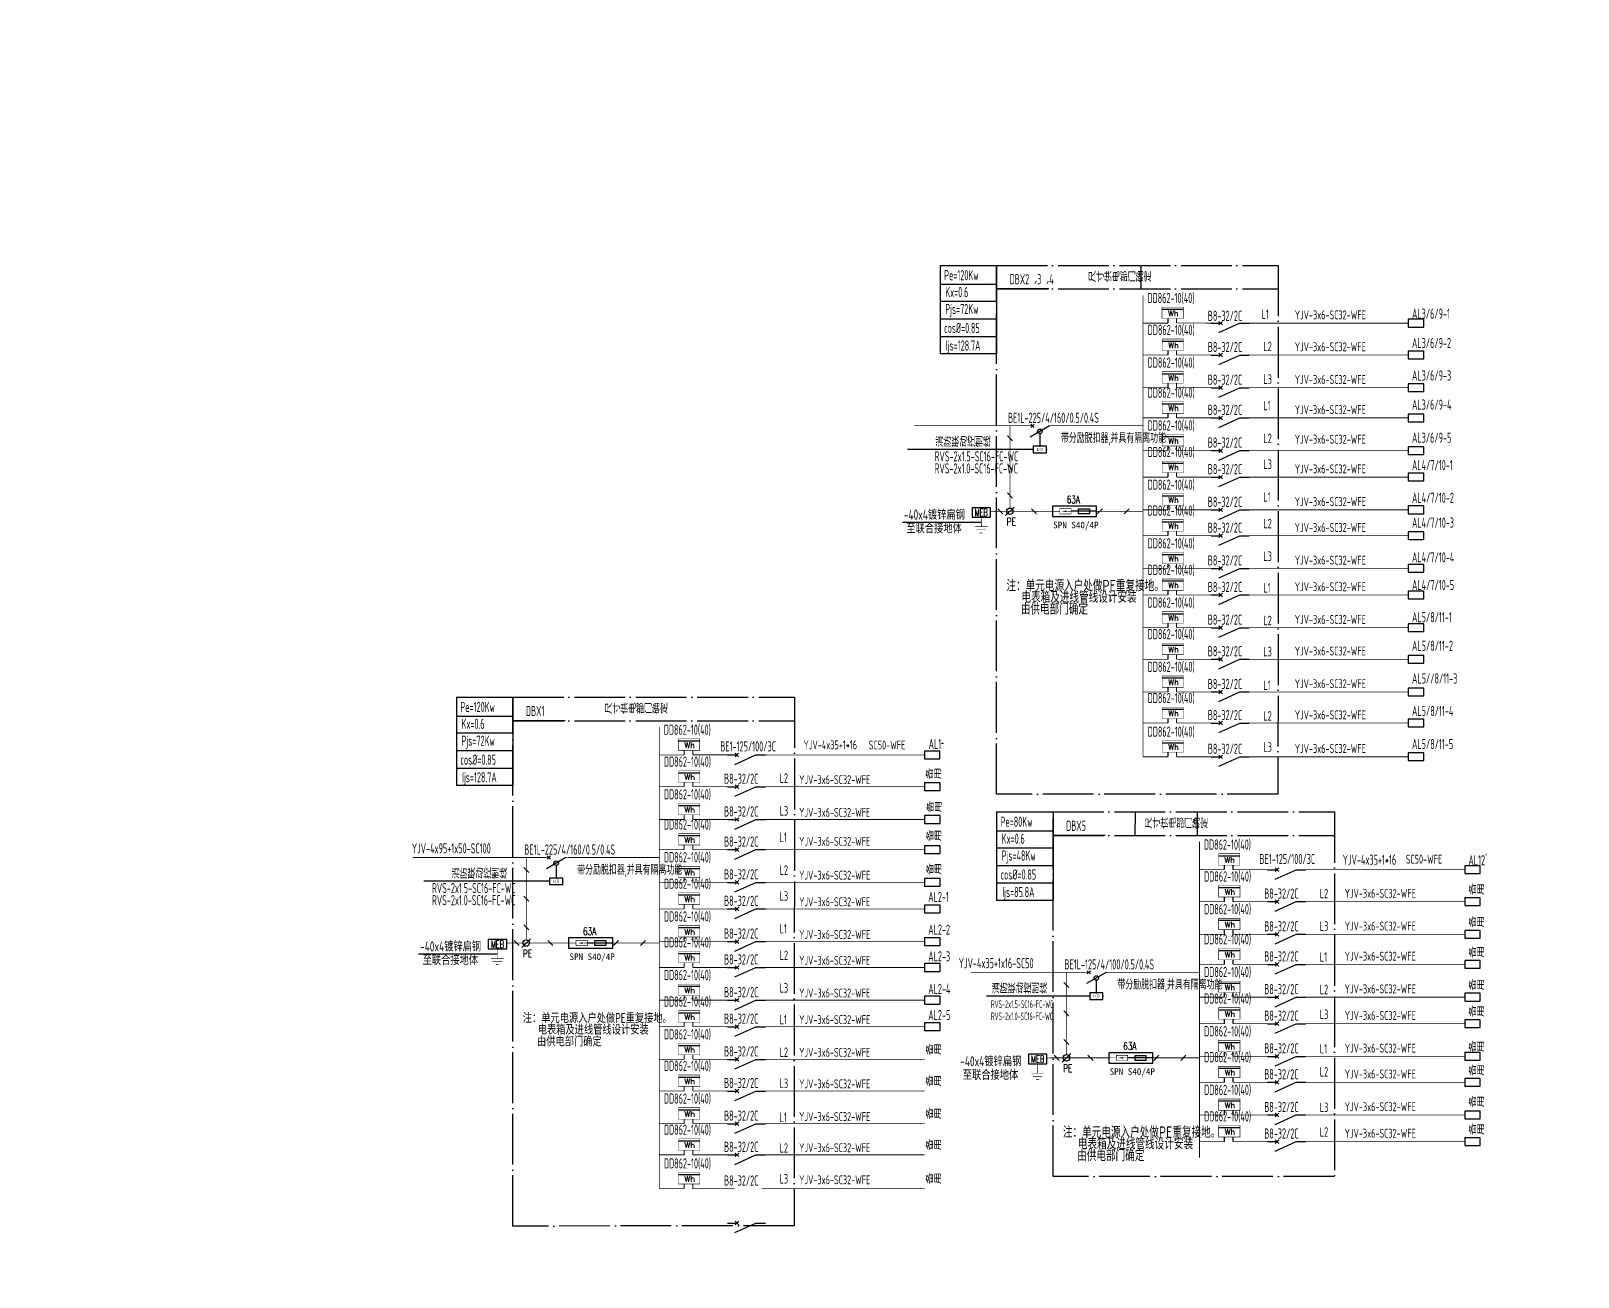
# Model space of a CAD drawing. Extents: x 2166032 to 5302137, y 581493 to 2416206.
# Drawn here: x 2921441 to 2982345, y 1097826 to 1146875 of the extents above; entities that cross this region are included whole.
import ezdxf
from ezdxf.enums import TextEntityAlignment as Align

# ---------------------------------------------------------------- set-up
doc = ezdxf.new("R2010")
doc.units = 0
doc.header["$LTSCALE"] = 1000
doc.header["$MEASUREMENT"] = 0
for name, pattern in [('ACAD_ISO06W100', [37.5, 24, -3, 0.5, -3, 0.5, -3, 0.5, -3]), ('CENTER2', [1.14, 0.75, -0.13, 0.13, -0.13]), ('CONTINOUS', [0]), ('DASHDOT', [1, 0.5, -0.25, 0, -0.25]), ('DOTE', [2.42, 2, -0.2, 0.02, -0.2])]:
    doc.linetypes.add(name, pattern=pattern)
for name, color, linetype in [('A', 3, 'Continuous'), ('AB', 1, 'Continuous'), ('BD1', 7, 'Continuous'), ('BXZ', 7, 'Continuous'), ('E-TEXT', 6, 'Continuous'), ('ELEMENT', 100, 'Continuous'), ('EQUIP', 80, 'Continuous'), ('EQUIP-消防', 3, 'Continuous'), ('FBX1', 7, 'Continuous'), ('SHTLN', 4, 'Continuous'), ('TEL_TEXT', 7, 'Continuous'), ('TERM', 2, 'Continuous'), ('WIRE', 6, 'Continuous'), ('WIRE-接地', 4, 'Continuous'), ('电气', 3, 'Continuous'), ('给排水文本', 30, 'Continuous')]:
    doc.layers.add(name, color=color, linetype=linetype)
doc.styles.add('_COMPLEX', font='COMPLEX', dxfattribs={"width": 0.6})
doc.styles.add('_SIMPLEX', font='SIMPLEX', dxfattribs={"width": 0.6})
doc.styles.add('_TEL_DIM', font='@tssdeng.shx', dxfattribs={"width": 0.8, "height": 3.5, "bigfont": '!tssdchn.shx'})
doc.styles.add('DIM_FONT', font='simplex_.ttf', dxfattribs={"width": 0.7})
doc.styles.add('H1', font='simsun.ttc')
doc.styles.add('HZTXT', font='tssdeng.shx', dxfattribs={"width": 0.7, "bigfont": 'tssdchn.shx'})
doc.styles.get("Standard").update_dxf_attribs({"font": 'tssdeng.shx', "bigfont": 'tssdchn.shx'})
doc.styles.add('样式 1', font='tssdeng.shx', dxfattribs={"width": 0.7, "bigfont": 'tssdchn.shx'})

# ---------------------------------------------------------------- blocks, each defined once
blk = doc.blocks.new('QF102')
at = {"layer": 'A'}
for p, q in [((0, -10), (-4.91, -1.5)), ((-0.71, -3.21), (0.71, -1.79)), ((-0.71, -1.79), (0.71, -3.21))]:
    blk.add_line(p, q, dxfattribs=at)
at = {"layer": 'A', "const_width": 0.3}
for points in [[(0, 0), (0, -2.5)], [(0, -10), (0, -12.5)]]:
    blk.add_lwpolyline(points, dxfattribs=at)
at = {"layer": 'AB', "width": 0.6, "flags": 9}
blk.add_attdef('QF', text='', height=3.99, dxfattribs=at).set_placement((5, -7.45), align=Align.MIDDLE)
blk = doc.blocks.new('$element$00000286')
at = {"const_width": 0.0233}
for points in [[(0, 0), (0, -0.375)], [(-0.25, -0.375), (0.25, -0.375)], [(-0.188, -0.5), (0.188, -0.5)], [(-0.062, -0.625), (0.062, -0.625)]]:
    blk.add_lwpolyline(points, dxfattribs=at)
at = {"flags": 9}
blk.add_attdef('S', (0, 0), '', height=0.00000667, dxfattribs=at)
blk = doc.blocks.new('_LINKPT1')
blk.add_line((0, 0), (0, 0))
blk = doc.blocks.new('FC1O39RR')
for p, q in [((0.66, 0.34), (-0.66, 0.34)), ((-0.66, 0.34), (-0.66, -0.34)), ((0.66, -0.34), (0.66, 0.34)), ((-0.66, -0.34), (0.66, -0.34))]:
    blk.add_line(p, q)
at = {"xscale": 0.002857142857142999, "yscale": 0.002857142857142999, "zscale": 0.002857142857142999}
for p in [(-0.66, 0), (0, 0.34), (0.66, 0), (0, -0.34)]:
    blk.add_blockref('_LINKPT1', p, dxfattribs=at)
at = {"style": '_COMPLEX', "width": 0.6, "flags": 8}
blk.add_attdef('$TEXT$', text='', height=0.515, dxfattribs=at).set_placement((0, 0), align=Align.MIDDLE_CENTER)
at = {"flags": 9}
blk.add_attdef('A', (0, 0), '', height=0.0000286, dxfattribs=at)
blk = doc.blocks.new('$TelecSys$00000008')
blk.add_line((0.4, 0.4), (-0.4, -0.4))
blk = doc.blocks.new('$TelecSys$00000006')
blk.add_line((-1.32, -1.32), (1.32, 1.32))
blk.add_circle((0, 0), 1)
blk = doc.blocks.new('M_M7')
for p, q in [((-0.25, -0.2), (0, -0.75)), ((-0.047, -0.297), (0.047, -0.203)), ((-0.047, -0.203), (0.047, -0.297))]:
    blk.add_line(p, q)
for points in [[(0, 0), (0, -0.25)], [(0, -0.75), (0, -1)]]:
    blk.add_lwpolyline(points)
at = {"width": 0.8, "flags": 9}
blk.add_attdef('S', (0.25, -0.5), '', height=0.2, dxfattribs=at)
blk = doc.blocks.new('_M12')
for p, q in [((-0.1, -0.717), (-0.1, -0.283)), ((-0.1, -0.283), (0.1, -0.283)), ((0.1, -0.283), (0.1, -0.717)), ((0.1, -0.717), (-0.1, -0.717))]:
    blk.add_line(p, q)
blk.add_lwpolyline([(0, 0), (0, -1)])
at = {"width": 0.8, "flags": 9}
blk.add_attdef('S', (0.25, -0.5), '', height=0.2, dxfattribs=at)
blk = doc.blocks.new('$element$00000532')
at = {"const_width": 0.0233}
for points in [[(0, 0), (0, -0.283)], [(-0.1, -0.283), (0.1, -0.283), (0.1, -0.717), (-0.1, -0.717), (-0.1, -0.283)], [(0, -1), (0, -0.567)]]:
    blk.add_lwpolyline(points, dxfattribs=at)
for points in [[(-0.033, -0.55), (0.033, -0.55), (0, -0.35), (0.033, -0.55)], [(0.033, -0.55), (0, -0.35), (-0.033, -0.55), (0.033, -0.55)], [(0, -0.367), (-0.033, -0.567), (0.033, -0.567), (0, -0.367)]]:
    blk.add_solid(points)
at = {"flags": 9}
blk.add_attdef('S', (0, 0), '', height=0.00000667, dxfattribs=at)
blk = doc.blocks.new('$element$00000586')
blk.add_line((0.173, 0), (0.173, -1))
at = {"const_width": 0.0233}
blk.add_lwpolyline([(-0.267, 0), (0.267, 0), (0.267, -1), (-0.267, -1), (-0.267, 0)], dxfattribs=at)
at = {"style": '_SIMPLEX'}
blk.add_text('Wh', height=0.2667, rotation=270, dxfattribs=at).set_placement((-0.161, -0.281))
at = {"flags": 9}
blk.add_attdef('S', (0, 0), '', height=0.00000667, dxfattribs=at)
blk.add_attdef('S', (0, 0), '', height=0.00000667, dxfattribs=at)
blk.add_attdef('S', (0, 0), '', height=0.00000667, dxfattribs=at)
blk = doc.blocks.new('$equip$00001926')
for p, q in [((0.65, 0.65), (-0.65, 0.65)), ((-0.65, 0.65), (-0.65, 0)), ((-0.65, 0), (0.65, 0)), ((0.65, 0), (0.65, 0.65))]:
    blk.add_line(p, q)
for p in [(-0.65, 0.33), (0, 0.65), (0, 0), (0.65, 0.33)]:
    blk.add_point(p)
at = {"color": 7, "style": '_TEL_DIM'}
blk.add_attdef('$TEXT$', text='', height=0.3, dxfattribs=at).set_placement((0.01, 0.34), align=Align.MIDDLE_CENTER)
at = {"color": 7, "style": '_TEL_DIM', "flags": 1}
blk.add_attdef('A', text='', height=0.00002, dxfattribs=at).set_placement((0, 0), align=Align.MIDDLE_CENTER)

msp = doc.modelspace()

# ---------------------------------------------------------------- linework, layer by layer
at = {"linetype": 'CONTINOUS', "ltscale": 0.7}
for p, q in [((2965146, 1136718.1), (2965146, 1137647.2)), ((2961508.8, 1136718.1), (2959455.7, 1136718.1)), ((2942466.1, 1119723.6), (2940413, 1119723.6)), ((2964912.1, 1115204.7), (2964918.3, 1116133.6)), ((2967367.7, 1115204.6), (2967367.7, 1116133.6)), ((2963730.4, 1115204.6), (2961677.4, 1115204.6))]:
    msp.add_line(p, q, dxfattribs=at)
for p, q in [((2957234.1, 1136901.8), (2959455.7, 1136901.8)), ((2957234.1, 1136236.2), (2959455.7, 1136236.2)), ((2957234.1, 1135544.1), (2959455.7, 1135544.1)), ((2957234.1, 1134851.9), (2959455.7, 1134851.9)), ((2959455.7, 1134163.1), (2957234.1, 1134163.1)), ((2961159.4, 1131023.9), (2961159.4, 1130526.7)), ((2960899.4, 1130396.7), (2955954.1, 1130396.7)), ((2960899.4, 1130396.7), (2957572.1, 1130396.7)), ((2955746.6, 1127540.1), (2958849.5, 1127540.1)), ((2938191.4, 1120652.6), (2940413, 1120652.6)), ((2942116.7, 1114029.4), (2942116.7, 1113532.2)), ((2941856.7, 1113402.2), (2936911.4, 1113402.2)), ((2941856.7, 1113402.2), (2938529.4, 1113402.2)), ((2936703.9, 1110545.6), (2939806.8, 1110545.6)), ((2963381.1, 1109510.4), (2963381.1, 1109013.2)), ((2963121.1, 1108883.2), (2959052.7, 1108883.2)), ((2963121.1, 1108883.2), (2959793.8, 1108883.2))]:
    msp.add_line(p, q)
at = {"linetype": 'DOTE'}
for p, q in [((2959455.7, 1136718.1), (2970537.8, 1136718.5)), ((2940413, 1119723.6), (2951495.1, 1119724)), ((2961677.4, 1115204.6), (2972759.4, 1115204.9))]:
    msp.add_line(p, q, dxfattribs=at)
for points in [[(2959455.7, 1137647.2), (2970538.2, 1137647.2), (2970531.8, 1116831), (2959455.7, 1116829.5)], [(2940413, 1120652.6), (2951495.5, 1120652.6), (2951489.1, 1099836.5), (2940413, 1099835)], [(2961677.4, 1116133.6), (2972759.8, 1116133.6), (2972753.4, 1101790), (2961677.4, 1101786.5)]]:
    msp.add_lwpolyline(points, close=True, dxfattribs=at)
at = {"const_width": 30}
for points in [[(2965219.8, 1136472.5), (2965219.8, 1118304)], [(2966199.9, 1135373.5), (2965218.1, 1135373.5)], [(2968187.6, 1135373.5), (2966537.4, 1135376.3)], [(2969250, 1135373.5), (2975660, 1135373.5)], [(2966207, 1134118.3), (2965219.8, 1134118.3)], [(2968189.3, 1134118.3), (2966537.4, 1134118.3)], [(2969251.7, 1134118.3), (2975661.7, 1134118.3)], [(2966207, 1132830.8), (2965219.8, 1132830.8)], [(2968189.3, 1132830.8), (2966537.4, 1132830.8)], [(2969251.7, 1132830.8), (2975661.7, 1132830.8)], [(2966207, 1131644.5), (2965219.8, 1131644.5)], [(2968189.3, 1131644.5), (2966537.4, 1131644.5)], [(2969251.7, 1131644.5), (2975661.7, 1131644.5)], [(2960754.4, 1131333.3), (2956221.7, 1131333.3)], [(2961654.4, 1131333.3), (2965219.8, 1131333.3)], [(2966207, 1130357), (2965219.8, 1130357)], [(2968189.3, 1130357), (2966537.4, 1130357)], [(2969251.7, 1130357), (2975661.7, 1130357)], [(2966207, 1129312), (2965219.8, 1129312)], [(2968189.3, 1129312), (2966537.4, 1129312)], [(2969251.7, 1129312), (2975661.7, 1129312)], [(2966207, 1128024.5), (2965219.8, 1128024.5)], [(2968189.3, 1128024.5), (2966537.4, 1128024.5)], [(2969251.7, 1128024.5), (2975661.7, 1128024.5)], [(2966207, 1127006), (2965219.8, 1127006)], [(2968189.3, 1127006), (2966537.4, 1127006)], [(2969251.7, 1127006), (2975661.7, 1127006)], [(2966207, 1125718.5), (2965219.8, 1125718.5)], [(2968189.3, 1125718.5), (2966537.4, 1125718.5)], [(2969251.7, 1125718.5), (2975661.7, 1125718.5)], [(2966207, 1124673), (2965219.8, 1124673)], [(2968189.3, 1124673), (2966537.4, 1124673)], [(2969251.7, 1124673), (2975661.7, 1124673)], [(2966207, 1123385.5), (2965219.8, 1123385.5)], [(2968189.3, 1123385.5), (2966537.4, 1123385.5)], [(2969251.7, 1123385.5), (2975661.7, 1123385.5)], [(2966207, 1122143.5), (2965219.8, 1122143.5)], [(2968189.3, 1122143.5), (2966537.4, 1122143.5)], [(2969251.7, 1122143.5), (2975661.7, 1122143.5)], [(2966207, 1120856), (2965219.8, 1120856)], [(2968189.3, 1120856), (2966537.4, 1120856)], [(2969251.7, 1120856), (2975661.7, 1120856)], [(2946177.1, 1119478), (2946177.1, 1101309.5)], [(2966207, 1119630), (2965219.8, 1119630)], [(2968189.3, 1119630), (2966537.4, 1119630)], [(2969251.7, 1119630), (2975661.7, 1119630)], [(2947157.2, 1118379), (2946175.4, 1118379)], [(2949144.9, 1118379), (2947494.7, 1118381.7)], [(2950207.3, 1118379), (2956617.3, 1118379)], [(2966207, 1118304), (2965219.8, 1118304)], [(2968189.3, 1118304), (2966537.4, 1118304)], [(2969251.7, 1118304), (2975661.7, 1118304)], [(2947164.3, 1117123.7), (2946177.1, 1117123.7)], [(2949146.6, 1117123.7), (2947494.7, 1117123.7)], [(2950209, 1117123.7), (2956619, 1117123.7)], [(2947164.3, 1115836.2), (2946177.1, 1115836.2)], [(2949146.6, 1115836.2), (2947494.7, 1115836.2)], [(2950209, 1115836.2), (2956619, 1115836.2)], [(2947164.3, 1114650), (2946177.1, 1114650)], [(2949146.6, 1114650), (2947494.7, 1114650)], [(2950209, 1114650), (2956619, 1114650)], [(2967441.5, 1114959), (2967441.5, 1102520.5)], [(2941711.7, 1114338.8), (2936472.2, 1114338.8)], [(2942611.7, 1114338.8), (2946177.1, 1114338.8)], [(2947164.3, 1113362.5), (2946177.1, 1113362.5)], [(2949146.6, 1113362.5), (2947494.7, 1113362.5)], [(2950209, 1113362.5), (2956619, 1113362.5)], [(2968421.5, 1113860), (2967439.7, 1113860)], [(2970409.2, 1113860), (2968759, 1113862.7)], [(2971471.6, 1113860), (2977881.6, 1113860)], [(2947164.3, 1112317.5), (2946177.1, 1112317.5)], [(2949146.6, 1112317.5), (2947494.7, 1112317.5)], [(2950209, 1112317.5), (2956619, 1112317.5)], [(2968428.7, 1112604.7), (2967441.5, 1112604.7)], [(2970411, 1112604.7), (2968759, 1112604.7)], [(2971473.4, 1112604.7), (2977883.4, 1112604.7)], [(2947164.3, 1111030), (2946177.1, 1111030)], [(2949146.6, 1111030), (2947494.7, 1111030)], [(2950209, 1111030), (2956619, 1111030)], [(2968428.7, 1111317.2), (2967441.5, 1111317.2)], [(2970411, 1111317.2), (2968759, 1111317.2)], [(2971473.4, 1111317.2), (2977883.4, 1111317.2)], [(2947164.3, 1110011.5), (2946177.1, 1110011.5)], [(2949146.6, 1110011.5), (2947494.7, 1110011.5)], [(2950209, 1110011.5), (2956619, 1110011.5)], [(2962976.1, 1109819.8), (2958443.3, 1109819.8)], [(2963876.1, 1109819.8), (2967441.5, 1109819.8)], [(2968428.7, 1110131), (2967441.5, 1110131)], [(2970411, 1110131), (2968759, 1110131)], [(2971473.4, 1110131), (2977883.4, 1110131)], [(2947164.3, 1108724), (2946177.1, 1108724)], [(2949146.6, 1108724), (2947494.7, 1108724)], [(2950209, 1108724), (2956619, 1108724)], [(2968428.7, 1108843.5), (2967441.5, 1108843.5)], [(2970411, 1108843.5), (2968759, 1108843.5)], [(2971473.4, 1108843.5), (2977883.4, 1108843.5)], [(2947164.3, 1107678.5), (2946177.1, 1107678.5)], [(2949146.6, 1107678.5), (2947494.7, 1107678.5)], [(2950209, 1107678.5), (2956619, 1107678.5)], [(2968428.7, 1107798.5), (2967441.5, 1107798.5)], [(2970411, 1107798.5), (2968759, 1107798.5)], [(2971473.4, 1107798.5), (2977883.4, 1107798.5)], [(2947164.3, 1106391), (2946177.1, 1106391)], [(2949146.6, 1106391), (2947494.7, 1106391)], [(2950209, 1106391), (2956619, 1106391)], [(2968428.7, 1106511), (2967441.5, 1106511)], [(2970411, 1106511), (2968759, 1106511)], [(2971473.4, 1106511), (2977883.4, 1106511)], [(2968428.7, 1105492.5), (2967441.5, 1105492.5)], [(2970411, 1105492.5), (2968759, 1105492.5)], [(2971473.4, 1105492.5), (2977883.4, 1105492.5)], [(2947164.3, 1105149), (2946177.1, 1105149)], [(2949146.6, 1105149), (2947494.7, 1105149)], [(2950209, 1105149), (2956619, 1105149)], [(2968428.7, 1104205), (2967441.5, 1104205)], [(2970411, 1104205), (2968759, 1104205)], [(2971473.4, 1104205), (2977883.4, 1104205)], [(2947164.3, 1103861.5), (2946177.1, 1103861.5)], [(2949146.6, 1103861.5), (2947494.7, 1103861.5)], [(2950209, 1103861.5), (2956619, 1103861.5)], [(2968428.7, 1103159.5), (2967441.5, 1103159.5)], [(2970411, 1103159.5), (2968759, 1103159.5)], [(2971473.4, 1103159.5), (2977883.4, 1103159.5)], [(2947164.3, 1102635.5), (2946177.1, 1102635.5)], [(2949146.6, 1102635.5), (2947494.7, 1102635.5)], [(2950209, 1102635.5), (2956619, 1102635.5)], [(2947164.3, 1101309.5), (2946177.1, 1101309.5)], [(2949146.6, 1101309.5), (2947494.7, 1101309.5)], [(2950209, 1101309.5), (2956619, 1101309.5)]]:
    msp.add_lwpolyline(points, dxfattribs=at)
at = {"linetype": 'CONTINOUS', "ltscale": 0.7}
for points in [[(2976269.2, 1135525.7), (2975660, 1135525.7), (2975660, 1135221.4), (2976269.2, 1135221.4)], [(2976271, 1134270.4), (2975661.7, 1134270.4), (2975661.7, 1133966.1), (2976271, 1133966.1)], [(2976271, 1132982.9), (2975661.7, 1132982.9), (2975661.7, 1132678.6), (2976271, 1132678.6)], [(2976271, 1131796.7), (2975661.7, 1131796.7), (2975661.7, 1131492.4), (2976271, 1131492.4)], [(2976271, 1130509.2), (2975661.7, 1130509.2), (2975661.7, 1130204.9), (2976271, 1130204.9)], [(2976271, 1129464.2), (2975661.7, 1129464.2), (2975661.7, 1129159.9), (2976271, 1129159.9)], [(2976271, 1128176.7), (2975661.7, 1128176.7), (2975661.7, 1127872.4), (2976271, 1127872.4)], [(2976271, 1127158.2), (2975661.7, 1127158.2), (2975661.7, 1126853.9), (2976271, 1126853.9)], [(2976271, 1125870.7), (2975661.7, 1125870.7), (2975661.7, 1125566.4), (2976271, 1125566.4)], [(2976271, 1124825.2), (2975661.7, 1124825.2), (2975661.7, 1124520.9), (2976271, 1124520.9)], [(2976271, 1123537.7), (2975661.7, 1123537.7), (2975661.7, 1123233.4), (2976271, 1123233.4)], [(2976271, 1122295.7), (2975661.7, 1122295.7), (2975661.7, 1121991.4), (2976271, 1121991.4)], [(2976271, 1121008.2), (2975661.7, 1121008.2), (2975661.7, 1120703.9), (2976271, 1120703.9)], [(2976271, 1119782.2), (2975661.7, 1119782.2), (2975661.7, 1119477.9), (2976271, 1119477.9)], [(2957226.5, 1118531.2), (2956617.3, 1118531.2), (2956617.3, 1118226.8), (2957226.5, 1118226.8)], [(2976271, 1118456.2), (2975661.7, 1118456.2), (2975661.7, 1118151.9), (2976271, 1118151.9)], [(2957228.3, 1117275.9), (2956619, 1117275.9), (2956619, 1116971.6), (2957228.3, 1116971.6)], [(2957228.3, 1115988.4), (2956619, 1115988.4), (2956619, 1115684.1), (2957228.3, 1115684.1)], [(2957228.3, 1114802.2), (2956619, 1114802.2), (2956619, 1114497.8), (2957228.3, 1114497.8)], [(2978490.9, 1114012.1), (2977881.6, 1114012.1), (2977881.6, 1113707.8), (2978490.9, 1113707.8)], [(2957228.3, 1113514.7), (2956619, 1113514.7), (2956619, 1113210.3), (2957228.3, 1113210.3)], [(2978492.7, 1112756.9), (2977883.4, 1112756.9), (2977883.4, 1112452.6), (2978492.7, 1112452.6)], [(2957228.3, 1112469.7), (2956619, 1112469.7), (2956619, 1112165.3), (2957228.3, 1112165.3)], [(2957228.3, 1111182.2), (2956619, 1111182.2), (2956619, 1110877.8), (2957228.3, 1110877.8)], [(2978492.7, 1111469.4), (2977883.4, 1111469.4), (2977883.4, 1111165.1), (2978492.7, 1111165.1)], [(2978492.7, 1110283.1), (2977883.4, 1110283.1), (2977883.4, 1109978.8), (2978492.7, 1109978.8)], [(2957228.3, 1110163.7), (2956619, 1110163.7), (2956619, 1109859.3), (2957228.3, 1109859.3)], [(2957228.3, 1108876.2), (2956619, 1108876.2), (2956619, 1108571.8), (2957228.3, 1108571.8)], [(2978492.7, 1108995.6), (2977883.4, 1108995.6), (2977883.4, 1108691.3), (2978492.7, 1108691.3)], [(2978492.7, 1107950.6), (2977883.4, 1107950.6), (2977883.4, 1107646.3), (2978492.7, 1107646.3)], [(2957228.3, 1107830.7), (2956619, 1107830.7), (2956619, 1107526.3), (2957228.3, 1107526.3)], [(2978492.7, 1106663.1), (2977883.4, 1106663.1), (2977883.4, 1106358.8), (2978492.7, 1106358.8)], [(2978492.7, 1105644.6), (2977883.4, 1105644.6), (2977883.4, 1105340.3), (2978492.7, 1105340.3)], [(2978492.7, 1104357.1), (2977883.4, 1104357.1), (2977883.4, 1104052.8), (2978492.7, 1104052.8)], [(2978492.7, 1103311.6), (2977883.4, 1103311.6), (2977883.4, 1103007.3), (2978492.7, 1103007.3)]]:
    msp.add_lwpolyline(points, close=True, dxfattribs=at)
msp.add_circle((2604640.5, 1020101.3), 438608.5)
at = {"layer": 'BD1', "const_width": 45}
for points in [[(2966199.9, 1135373.5), (2966199.9, 1135555.3)], [(2966537.4, 1135373.5), (2966537.4, 1135555.3)], [(2966199.9, 1134118.3), (2966199.9, 1134300.1)], [(2966537.4, 1134118.3), (2966537.4, 1134300.1)], [(2966199.9, 1132830.8), (2966199.9, 1133012.6)], [(2966537.4, 1132830.8), (2966537.4, 1133012.6)], [(2966199.9, 1131644.5), (2966199.9, 1131826.3)], [(2966537.4, 1131644.5), (2966537.4, 1131826.3)], [(2966199.9, 1130357), (2966199.9, 1130538.8)], [(2966537.4, 1130357), (2966537.4, 1130538.8)], [(2966199.9, 1129312), (2966199.9, 1129493.8)], [(2966537.4, 1129312), (2966537.4, 1129493.8)], [(2966199.9, 1128024.5), (2966199.9, 1128206.3)], [(2966537.4, 1128024.5), (2966537.4, 1128206.3)], [(2966199.9, 1127006), (2966199.9, 1127187.8)], [(2966537.4, 1127006), (2966537.4, 1127187.8)], [(2966199.9, 1125718.5), (2966199.9, 1125900.3)], [(2966537.4, 1125718.5), (2966537.4, 1125900.3)], [(2966199.9, 1124673), (2966199.9, 1124854.8)], [(2966537.4, 1124673), (2966537.4, 1124854.8)], [(2966199.9, 1123385.5), (2966199.9, 1123567.3)], [(2966537.4, 1123385.5), (2966537.4, 1123567.3)], [(2966199.9, 1122143.5), (2966199.9, 1122325.3)], [(2966537.4, 1122143.5), (2966537.4, 1122325.3)], [(2966199.9, 1120856), (2966199.9, 1121037.8)], [(2966537.4, 1120856), (2966537.4, 1121037.8)], [(2966199.9, 1119630), (2966199.9, 1119811.8)], [(2966537.4, 1119630), (2966537.4, 1119811.8)], [(2947157.2, 1118379), (2947157.2, 1118560.8)], [(2947494.7, 1118379), (2947494.7, 1118560.8)], [(2966199.9, 1118304), (2966199.9, 1118485.8)], [(2966537.4, 1118304), (2966537.4, 1118485.8)], [(2947157.2, 1117123.7), (2947157.2, 1117305.6)], [(2947494.7, 1117123.7), (2947494.7, 1117305.6)], [(2947157.2, 1115836.2), (2947157.2, 1116018.1)], [(2947494.7, 1115836.2), (2947494.7, 1116018.1)], [(2947157.2, 1114650), (2947157.2, 1114831.8)], [(2947494.7, 1114650), (2947494.7, 1114831.8)], [(2968421.5, 1113860), (2968421.5, 1114041.8)], [(2968759, 1113860), (2968759, 1114041.8)], [(2947157.2, 1113362.5), (2947157.2, 1113544.3)], [(2947494.7, 1113362.5), (2947494.7, 1113544.3)], [(2968421.5, 1112604.7), (2968421.5, 1112786.5)], [(2968759, 1112604.7), (2968759, 1112786.5)], [(2947157.2, 1112317.5), (2947157.2, 1112499.3)], [(2947494.7, 1112317.5), (2947494.7, 1112499.3)], [(2968421.5, 1111317.2), (2968421.5, 1111499)], [(2968759, 1111317.2), (2968759, 1111499)], [(2947157.2, 1111030), (2947157.2, 1111211.8)], [(2947494.7, 1111030), (2947494.7, 1111211.8)], [(2968421.5, 1110131), (2968421.5, 1110312.8)], [(2968759, 1110131), (2968759, 1110312.8)], [(2947157.2, 1110011.5), (2947157.2, 1110193.3)], [(2947494.7, 1110011.5), (2947494.7, 1110193.3)], [(2947157.2, 1108724), (2947157.2, 1108905.8)], [(2947494.7, 1108724), (2947494.7, 1108905.8)], [(2968421.5, 1108843.5), (2968421.5, 1109025.3)], [(2968759, 1108843.5), (2968759, 1109025.3)], [(2947157.2, 1107678.5), (2947157.2, 1107860.3)], [(2947494.7, 1107678.5), (2947494.7, 1107860.3)], [(2968421.5, 1107798.5), (2968421.5, 1107980.3)], [(2968759, 1107798.5), (2968759, 1107980.3)], [(2968421.5, 1106511), (2968421.5, 1106692.8)], [(2968759, 1106511), (2968759, 1106692.8)], [(2947157.2, 1106391), (2947157.2, 1106572.8)], [(2947494.7, 1106391), (2947494.7, 1106572.8)], [(2968421.5, 1105492.5), (2968421.5, 1105674.3)], [(2968759, 1105492.5), (2968759, 1105674.3)], [(2947157.2, 1105149), (2947157.2, 1105330.8)], [(2947494.7, 1105149), (2947494.7, 1105330.8)], [(2968421.5, 1104205), (2968421.5, 1104386.8)], [(2968759, 1104205), (2968759, 1104386.8)], [(2947157.2, 1103861.5), (2947157.2, 1104043.3)], [(2947494.7, 1103861.5), (2947494.7, 1104043.3)], [(2968421.5, 1103159.5), (2968421.5, 1103341.3)], [(2968759, 1103159.5), (2968759, 1103341.3)], [(2947157.2, 1102635.5), (2947157.2, 1102817.3)], [(2947494.7, 1102635.5), (2947494.7, 1102817.3)], [(2947157.2, 1101309.5), (2947157.2, 1101491.3)], [(2947494.7, 1101309.5), (2947494.7, 1101491.3)]]:
    msp.add_lwpolyline(points, dxfattribs=at)
at = {"layer": 'BXZ'}
for p, q in [((2957234.1, 1137647.2), (2957234.1, 1134163.1)), ((2957234.1, 1137647.2), (2959455.7, 1137647.2)), ((2959455.7, 1137647.2), (2959455.7, 1134163.1)), ((2938191.4, 1120652.6), (2938191.4, 1117168.6)), ((2940413, 1120652.6), (2940413, 1117168.6)), ((2938191.4, 1119907.2), (2940413, 1119907.2)), ((2938191.4, 1119241.7), (2940413, 1119241.7)), ((2938191.4, 1118549.6), (2940413, 1118549.6)), ((2938191.4, 1117857.4), (2940413, 1117857.4)), ((2959455.7, 1116133.6), (2959455.7, 1112649.6)), ((2959455.7, 1116133.6), (2961677.4, 1116133.6)), ((2961677.4, 1116133.6), (2961677.4, 1112649.6)), ((2959455.7, 1115388.2), (2961677.4, 1115388.2)), ((2959455.7, 1114722.7), (2961677.4, 1114722.7)), ((2959455.7, 1114030.5), (2961677.4, 1114030.5)), ((2959455.7, 1113338.4), (2961677.4, 1113338.4))]:
    msp.add_line(p, q, dxfattribs=at)
at = {"layer": 'FBX1'}
for p, q in [((2940413, 1117168.6), (2938191.4, 1117168.6)), ((2961677.4, 1112649.6), (2959455.7, 1112649.6))]:
    msp.add_line(p, q, dxfattribs=at)
for centre in [(2961159.4, 1131112.5), (2942116.7, 1114118), (2963381.1, 1109598.9)]:
    msp.add_circle(centre, 88.6, dxfattribs=at)
at = {"layer": 'WIRE'}
for points in [[(2961650.3, 1127763.4), (2963386.8, 1127763.4), (2963386.8, 1128170.9), (2961650.3, 1128170.9)], [(2942607.6, 1110768.8), (2944344.1, 1110768.8), (2944344.1, 1111176.4), (2942607.6, 1111176.4)], [(2963871.9, 1106249.8), (2965608.5, 1106249.8), (2965608.5, 1106657.3), (2963871.9, 1106657.3)]]:
    msp.add_lwpolyline(points, close=True, dxfattribs=at)
at = {"layer": 'WIRE-接地', "linetype": 'CENTER2', "const_width": 30}
for points in [[(2959981, 1128095.1), (2959981, 1131333.3)], [(2940938.3, 1111100.6), (2940938.3, 1114338.8)], [(2962202.6, 1106581.6), (2962202.6, 1109819.8)]]:
    msp.add_lwpolyline(points, dxfattribs=at)
at = {"layer": 'WIRE-接地', "color": 4, "linetype": 'CENTER2', "const_width": 30}
for points in [[(2959506.9, 1127967.1), (2959211, 1127965.3)], [(2959506.9, 1127967.1), (2961650.3, 1127967.1)], [(2963386.8, 1127967.1), (2965219.8, 1127967.1)], [(2940464.2, 1110972.6), (2940168.3, 1110970.8)], [(2940464.2, 1110972.6), (2942607.6, 1110972.6)], [(2944344.1, 1110972.6), (2946177.1, 1110972.6)], [(2961728.6, 1106453.6), (2961432.6, 1106451.8)], [(2961728.6, 1106453.6), (2963871.9, 1106453.6)], [(2965608.5, 1106453.6), (2967441.5, 1106453.6)]]:
    msp.add_lwpolyline(points, dxfattribs=at)

# ---------------------------------------------------------------- block references
at = {"rotation": 90}
for name, p, xscale, yscale, zscale in [('M_M7', (2967897.1, 1135373.5), 1500, 1500, 1500), ('M_M7', (2967898.9, 1134118.3), 1500, 1500, 1500), ('M_M7', (2967898.9, 1132830.8), 1500, 1500, 1500), ('M_M7', (2967898.9, 1131644.5), 1500, 1500, 1500), ('QF102', (2960641.9, 1131333.3), 90, 90, 90), ('M_M7', (2967898.9, 1130357), 1500, 1500, 1500), ('M_M7', (2967898.9, 1129312), 1500, 1500, 1500), ('M_M7', (2967898.9, 1128024.5), 1500, 1500, 1500), ('M_M7', (2967898.9, 1127006), 1500, 1500, 1500), ('M_M7', (2967898.9, 1125718.5), 1500, 1500, 1500), ('M_M7', (2967898.9, 1124673), 1500, 1500, 1500), ('M_M7', (2967898.9, 1123385.5), 1500, 1500, 1500), ('M_M7', (2967898.9, 1122143.5), 1500, 1500, 1500), ('M_M7', (2967898.9, 1120856), 1500, 1500, 1500), ('M_M7', (2967898.9, 1119630), 1500, 1500, 1500), ('M_M7', (2948854.4, 1118379), 1500, 1500, 1500), ('M_M7', (2967898.9, 1118304), 1500, 1500, 1500), ('M_M7', (2948856.2, 1117123.7), 1500, 1500, 1500), ('M_M7', (2948856.2, 1115836.2), 1500, 1500, 1500), ('M_M7', (2948856.2, 1114650), 1500, 1500, 1500), ('QF102', (2941599.2, 1114338.8), 90, 90, 90), ('M_M7', (2948856.2, 1113362.5), 1500, 1500, 1500), ('M_M7', (2970118.8, 1113860), 1500, 1500, 1500), ('M_M7', (2948856.2, 1112317.5), 1500, 1500, 1500), ('M_M7', (2970120.6, 1112604.7), 1500, 1500, 1500), ('M_M7', (2948856.2, 1111030), 1500, 1500, 1500), ('M_M7', (2970120.6, 1111317.2), 1500, 1500, 1500), ('M_M7', (2948856.2, 1110011.5), 1500, 1500, 1500), ('QF102', (2962863.6, 1109819.8), 90, 90, 90), ('M_M7', (2970120.6, 1110131), 1500, 1500, 1500), ('M_M7', (2948856.2, 1108724), 1500, 1500, 1500), ('M_M7', (2970120.6, 1108843.5), 1500, 1500, 1500), ('M_M7', (2970120.6, 1107798.5), 1500, 1500, 1500), ('M_M7', (2948856.2, 1107678.5), 1500, 1500, 1500), ('M_M7', (2948856.2, 1106391), 1500, 1500, 1500), ('M_M7', (2970120.6, 1106511), 1500, 1500, 1500), ('M_M7', (2970120.6, 1105492.5), 1500, 1500, 1500), ('M_M7', (2948856.2, 1105149), 1500, 1500, 1500), ('M_M7', (2970120.6, 1104205), 1500, 1500, 1500), ('M_M7', (2948856.2, 1103861.5), 1500, 1500, 1500), ('M_M7', (2970120.6, 1103159.5), 1500, 1500, 1500), ('M_M7', (2948856.2, 1102635.5), 1500, 1500, 1500), ('M_M7', (2948856.2, 1099952.3), 1500, 1500, 1500)]:
    msp.add_blockref(name, p, dxfattribs=dict(at, xscale=xscale, yscale=yscale, zscale=zscale))
at = {"layer": 'ELEMENT', "linetype": 'CONTINOUS', "ltscale": 0.7, "xscale": 840, "yscale": 840, "zscale": 840, "rotation": 90}
for p in [(2965968.3, 1135779.3), (2965975.4, 1134524.1), (2965975.4, 1133236.6), (2965975.4, 1132050.3), (2965975.4, 1130762.8), (2965975.4, 1129717.8), (2965975.4, 1128430.3), (2965975.4, 1127411.8), (2965975.4, 1126124.3), (2965975.4, 1125078.8), (2965975.4, 1123791.3), (2965975.4, 1122549.3), (2965975.4, 1121261.8), (2965975.4, 1120035.8), (2946925.6, 1118784.8), (2965975.4, 1118709.8), (2946932.7, 1117529.6), (2946932.7, 1116242.1), (2946932.7, 1115055.8), (2946932.7, 1113768.3), (2968190, 1114265.8), (2946932.7, 1112723.3), (2968197.1, 1113010.5), (2946932.7, 1111435.8), (2968197.1, 1111723), (2946932.7, 1110417.3), (2968197.1, 1110536.8), (2946932.7, 1109129.8), (2968197.1, 1109249.3), (2946932.7, 1108084.3), (2968197.1, 1108204.3), (2946932.7, 1106796.8), (2968197.1, 1106916.8), (2968197.1, 1105898.3), (2946932.7, 1105554.8), (2968197.1, 1104610.8), (2946932.7, 1104267.3), (2968197.1, 1103565.3), (2946932.7, 1103041.3), (2946932.7, 1101715.3)]:
    msp.add_blockref('$element$00000586', p, dxfattribs=at)
at = {"layer": 'ELEMENT', "rotation": 270}
for name, p, xscale, yscale, zscale in [('$element$00000532', (2961653.7, 1127967.1), -1028.571428571828, -1028.571428571478, 1028.571428571428), ('_M12', (2963386.8, 1127967.1), 983.0400000000373, 983.0399999999208, 983.0400000000002), ('$element$00000532', (2942611, 1110972.6), -1028.571428571828, -1028.571428571478, 1028.571428571428), ('_M12', (2944344.1, 1110972.6), 983.0400000000373, 983.0399999999208, 983.0400000000002), ('$element$00000532', (2963875.4, 1106453.6), -1028.571428571828, -1028.571428571478, 1028.571428571428), ('_M12', (2965608.5, 1106453.6), 983.0400000000373, 983.0399999999208, 983.0400000000002)]:
    msp.add_blockref(name, p, dxfattribs=dict(at, xscale=xscale, yscale=yscale, zscale=zscale))
at = {"layer": 'ELEMENT', "xscale": 1000, "yscale": 1000, "zscale": 1000}
for p in [(2958849.5, 1127738.5), (2939806.8, 1110744), (2961071.2, 1106225)]:
    msp.add_blockref('$element$00000286', p, dxfattribs=at)
at = {"layer": 'EQUIP', "ltscale": 2, "xscale": 548.4495126465335, "yscale": 548.4495126460679, "zscale": 548.4495126461621}
for p in [(2958849.5, 1127922.5), (2939806.8, 1110928), (2961071.2, 1106408.9)]:
    msp.add_blockref('FC1O39RR', p, dxfattribs=at).add_auto_attribs({'$TEXT$': 'MEB'})
at = {"layer": 'EQUIP-消防', "xscale": 400, "yscale": 400, "zscale": 400}
for p in [(2961159.4, 1130266.7), (2942116.7, 1113272.2), (2963381.1, 1108753.2)]:
    msp.add_blockref('$equip$00001926', p, dxfattribs=at).add_auto_attribs({'$TEXT$': 'I/O'})
at = {"layer": 'SHTLN', "xscale": 250, "yscale": 250, "zscale": 250, "rotation": 90}
for p in [(2959981, 1130839.2), (2959981, 1129714.2), (2959981, 1128589.2), (2940938.3, 1113844.7), (2940938.3, 1112719.7), (2940938.3, 1111594.7), (2962202.6, 1109325.7), (2962202.6, 1108200.7), (2962202.6, 1107075.7)]:
    msp.add_blockref('$TelecSys$00000008', p, dxfattribs=at)
at = {"layer": 'SHTLN', "color": 4, "xscale": 250, "yscale": 250, "zscale": 250, "rotation": 270}
for p in [(2959601.3, 1127969.7), (2960930.2, 1127967.1), (2940558.6, 1110975.2), (2941887.5, 1110972.6), (2961822.9, 1106456.1), (2963151.9, 1106453.6)]:
    msp.add_blockref('$TelecSys$00000008', p, dxfattribs=at)
at = {"layer": 'SHTLN', "color": 4, "xscale": 250, "yscale": 250, "zscale": 250}
for p in [(2963520, 1127967.1), (2944477.3, 1110972.6), (2965741.6, 1106453.6)]:
    msp.add_blockref('$TelecSys$00000008', p, dxfattribs=at)
at = {"layer": 'SHTLN', "color": 10, "xscale": 250, "yscale": 250, "zscale": 250}
for p in [(2964579.8, 1127967.1), (2945537.1, 1110972.6), (2966801.5, 1106453.6)]:
    msp.add_blockref('$TelecSys$00000008', p, dxfattribs=at)
at = {"layer": 'TERM', "color": 1, "xscale": 128, "yscale": 128, "zscale": 128}
for p in [(2959981, 1127967.1), (2940938.3, 1110972.6), (2962202.6, 1106453.6)]:
    msp.add_blockref('$TelecSys$00000006', p, dxfattribs=at)

# ---------------------------------------------------------------- texts
at = {"style": '_TEL_DIM'}
for s, height, width, p in [('Pe=120Kw', 400, 0.6, (2957389.4, 1137061.5)), ('DBX2、3、4', 400, 0.6, (2959970.6, 1136901.8)), ('尺寸供电部门确定', 400, 0.6, (2963056.6, 1136994.5)), ('Kx=0.6', 400, 0.6, (2957433.7, 1136396)), ('DD862-10(40)', 400, 0.6, (2965395.1, 1136163.9)), ('Pjs=72Kw', 400, 0.6, (2957433.7, 1135730.4)), ('B8-32/2C', 400, 0.6, (2967770.4, 1135461.9)), ('L1', 375, 0.64, (2969889.1, 1135542.5)), ('YJV-3x6-SC32-WFE', 350, 0.6, (2971190.1, 1135523.5)), ('AL3/6/9-1', 400, 0.6, (2975809, 1135545.5)), ('cos%%C=0.85', 400, 0.6, (2957389.4, 1134985.1)), ('DD862-10(40)', 400, 0.6, (2965402.2, 1134908.7)), ('Ijs=128.7A', 400, 0.6, (2957455.9, 1134292.9)), ('L2', 375, 0.64, (2969959.4, 1134271.3)), ('AL3/6/9-2', 400, 0.6, (2975809, 1134392.5)), ('DD862-10(40)', 400, 0.6, (2965402.2, 1133621.2)), ('B8-32/2C', 400, 0.6, (2967770.4, 1134234.9)), ('YJV-3x6-SC32-WFE', 350, 0.6, (2971190.1, 1134268.3)), ('AL3/6/9-3', 400, 0.6, (2975809, 1133113.5)), ('DD862-10(40)', 400, 0.6, (2965402.2, 1132434.9)), ('B8-32/2C', 400, 0.6, (2967770.4, 1132947.4)), ('L3', 375, 0.64, (2969959.4, 1132983.8)), ('YJV-3x6-SC32-WFE', 350, 0.6, (2971190.1, 1132980.8)), ('L1', 375, 0.64, (2969959.4, 1131938.8)), ('AL3/6/9-4', 400, 0.6, (2975809, 1131967)), ('BE1L-225/4/160/0.5/0.4S', 400, 0.6, (2959904.8, 1131448.5)), ('B8-32/2C', 400, 0.6, (2967770.4, 1131761.2)), ('YJV-3x6-SC32-WFE', 350, 0.6, (2971190.1, 1131794.5)), ('DD862-10(40)', 400, 0.6, (2965402.2, 1131147.4)), ('L2', 375, 0.64, (2969959.4, 1130651.3)), ('AL3/6/9-5', 400, 0.6, (2975809, 1130663.5)), ('消防联动控制线', 400, 0.6, (2957044, 1130499.8)), ('DD862-10(40)', 400, 0.6, (2965402.2, 1130102.4)), ('B8-32/2C', 400, 0.6, (2967770.4, 1130473.7)), ('YJV-3x6-SC32-WFE', 350, 0.6, (2971190.1, 1130628.1)), ('RVS-2x1.0-SC16-FC-WC', 400, 0.6, (2957012.8, 1129454.6)), ('RVS-2x1.5-SC16-FC-WC', 400, 0.6, (2957014, 1129931.2)), ('B8-32/2C', 400, 0.6, (2967770.4, 1129428.7)), ('L3', 375, 0.64, (2969959.4, 1129632.8)), ('YJV-3x6-SC32-WFE', 350, 0.6, (2971190.1, 1129462)), ('AL4/7/10-1', 400, 0.6, (2975809, 1129586.3)), ('DD862-10(40)', 400, 0.6, (2965402.2, 1128814.9)), ('L1', 375, 0.64, (2969959.4, 1128345.3)), ('AL4/7/10-2', 400, 0.6, (2975809, 1128298.8)), ('DD862-10(40)', 400, 0.6, (2965402.2, 1127796.4)), ('B8-32/2C', 400, 0.6, (2967770.4, 1128141.2)), ('YJV-3x6-SC32-WFE', 350, 0.6, (2971190.1, 1128174.5)), ('B8-32/2C', 400, 0.6, (2967770.4, 1127122.7)), ('L2', 375, 0.64, (2969959.4, 1127299.8)), ('YJV-3x6-SC32-WFE', 350, 0.6, (2971190.1, 1127156)), ('AL4/7/10-3', 400, 0.6, (2975809, 1127323)), ('DD862-10(40)', 400, 0.6, (2965402.2, 1126508.9)), ('B8-32/2C', 400, 0.6, (2967770.4, 1125835.2)), ('L3', 375, 0.64, (2969959.4, 1126012.3)), ('YJV-3x6-SC32-WFE', 350, 0.6, (2971190.1, 1125868.5)), ('AL4/7/10-4', 400, 0.6, (2975809, 1125956.5)), ('DD862-10(40)', 400, 0.6, (2965402.2, 1125463.4)), ('B8-32/2C', 400, 0.6, (2967770.4, 1124789.7)), ('L1', 375, 0.64, (2969959.4, 1124770.3)), ('YJV-3x6-SC32-WFE', 350, 0.6, (2971190.1, 1124823)), ('AL4/7/10-5', 400, 0.6, (2975809, 1124866.5)), ('DD862-10(40)', 400, 0.6, (2965402.2, 1124175.9)), ('B8-32/2C', 400, 0.6, (2967770.4, 1123502.2)), ('L2', 375, 0.64, (2969959.4, 1123482.8)), ('YJV-3x6-SC32-WFE', 350, 0.6, (2971190.1, 1123535.5)), ('AL5/8/11-1', 400, 0.6, (2975809, 1123599)), ('DD862-10(40)', 400, 0.6, (2965402.2, 1122933.9)), ('B8-32/2C', 400, 0.6, (2967770.4, 1122260.2)), ('L3', 375, 0.64, (2969959.4, 1122256.8)), ('YJV-3x6-SC32-WFE', 350, 0.6, (2971190.1, 1122293.5)), ('AL5/8/11-2', 400, 0.6, (2975809, 1122474)), ('DD862-10(40)', 400, 0.6, (2965402.2, 1121646.4)), ('B8-32/2C', 400, 0.6, (2967770.4, 1120972.7)), ('L1', 375, 0.64, (2969959.4, 1120930.8)), ('YJV-3x6-SC32-WFE', 350, 0.6, (2971190.1, 1121006)), ('AL5//8/11-3', 400, 0.6, (2975809, 1121186.5)), ('DD862-10(40)', 400, 0.6, (2965402.2, 1120420.4)), ('Pe=120Kw', 400, 0.6, (2938346.7, 1120067)), ('DBX1', 400, 0.6, (2940927.9, 1119907.2)), ('尺寸供电部门确定', 400, 0.6, (2944013.9, 1120000)), ('B8-32/2C', 400, 0.6, (2967770.4, 1119746.7)), ('L2', 375, 0.64, (2969958.2, 1119727.3)), ('YJV-3x6-SC32-WFE', 350, 0.6, (2971190.1, 1119780)), ('AL5/8/11-4', 400, 0.6, (2975809, 1119909.5)), ('Kx=0.6', 400, 0.6, (2938391, 1119401.4)), ('DD862-10(40)', 400, 0.6, (2946352.4, 1119169.4)), ('DD862-10(40)', 400, 0.6, (2965402.2, 1119094.4)), ('Pjs=72Kw', 400, 0.6, (2938391, 1118735.9)), ('BE1-125/100/3C', 400, 0.6, (2948577.5, 1118514.3)), ('YJV-4x35+1*16', 350, 0.6, (2951853.9, 1118598.3)), ('SC50-WFE', 350, 0.6, (2954426.4, 1118592.8)), ('AL1＇', 400, 0.6, (2956780.9, 1118611.7)), ('B8-32/2C', 400, 0.6, (2967770.4, 1118420.7)), ('L3', 375, 0.64, (2969958.2, 1118501.3)), ('AL5/8/11-5', 400, 0.6, (2975809, 1118609)), ('cos%%C=0.85', 400, 0.6, (2938346.7, 1117990.5)), ('DD862-10(40)', 400, 0.6, (2946359.5, 1117914.2)), ('YJV-3x6-SC32-WFE', 350, 0.6, (2971190.1, 1118454)), ('Ijs=128.7A', 400, 0.6, (2938413.2, 1117298.4)), ('B8-32/2C', 400, 0.6, (2948727.7, 1117240.4)), ('L2', 375, 0.64, (2950916.7, 1117276.7)), ('备用', 400, 0.6, (2956651.9, 1117425.5)), ('DD862-10(40)', 400, 0.6, (2946359.5, 1116626.7)), ('YJV-3x6-SC32-WFE', 350, 0.6, (2951682.4, 1117229.7)), ('备用', 400, 0.6, (2956679.1, 1116118.1)), ('DD862-10(40)', 400, 0.6, (2946359.5, 1115440.4)), ('B8-32/2C', 400, 0.6, (2948727.7, 1115952.9)), ('L3', 375, 0.64, (2950916.7, 1115989.2)), ('YJV-3x6-SC32-WFE', 350, 0.6, (2951682.4, 1115942.2)), ('Pe=80Kw', 400, 0.6, (2959611, 1115547.9)), ('DBX5', 400, 0.6, (2962192.3, 1115388.2)), ('尺寸供电部门确定', 400, 0.6, (2965278.3, 1115481)), ('B8-32/2C', 400, 0.6, (2948727.7, 1114766.7)), ('L1', 375, 0.64, (2950916.7, 1114944.2)), ('备用', 400, 0.6, (2956669.1, 1114988.1)), ('Kx=0.6', 400, 0.6, (2959655.4, 1114882.4)), (' YJV-4x95+1x50-SC100', 400, 0.6, (2936284.4, 1114500.9)), ('BE1L-225/4/160/0.5/0.4S', 400, 0.6, (2940862.1, 1114454)), ('DD862-10(40)', 400, 0.6, (2946359.5, 1114152.9)), ('YJV-3x6-SC32-WFE', 350, 0.6, (2951682.4, 1114800)), ('Pjs=48Kw', 400, 0.6, (2959655.4, 1114216.9)), ('DD862-10(40)', 400, 0.6, (2967616.8, 1114650.4)), ('消防联动控制线', 400, 0.6, (2938001.3, 1113505.2)), ('L2', 375, 0.64, (2950916.7, 1113656.7)), ('备用', 400, 0.6, (2956669.1, 1113673.1)), ('BE1-125/100/3C', 400, 0.6, (2969802.4, 1114081.3)), ('YJV-4x35+1*16', 400, 0.6, (2973078.8, 1114052)), ('SC50-WFE', 350, 0.6, (2975562.4, 1114099.3)), ("AL12'", 400, 0.6, (2978030.6, 1114032)), ('RVS-2x1.5-SC16-FC-WC', 400, 0.6, (2937227.6, 1112936.6)), ('DD862-10(40)', 400, 0.6, (2946359.5, 1113107.9)), ('B8-32/2C', 400, 0.6, (2948727.7, 1113479.2)), ('YJV-3x6-SC32-WFE', 350, 0.6, (2951682.4, 1113468.5)), ('cos%%C=0.85', 400, 0.6, (2959611, 1113471.5)), ('DD862-10(40)', 400, 0.6, (2967623.9, 1113395.1)), ('备用', 400, 0.6, (2978030.6, 1112879)), ('RVS-2x1.0-SC16-FC-WC', 400, 0.6, (2937226.4, 1112460)), ('B8-32/2C', 400, 0.6, (2948727.7, 1112434.2)), ('L3', 375, 0.64, (2950916.7, 1112638.2)), ('YJV-3x6-SC32-WFE', 350, 0.6, (2951682.4, 1112423.5)), ('AL2-1', 400, 0.6, (2956766.3, 1112591.7)), ('Ijs=85.8A', 400, 0.6, (2959677.6, 1112779.4)), ('B8-32/2C', 400, 0.6, (2969992.1, 1112721.4)), ('L2', 375, 0.64, (2972179.9, 1112732)), ('YJV-3x6-SC32-WFE', 350, 0.6, (2973156.4, 1112754.7)), ('DD862-10(40)', 400, 0.6, (2946359.5, 1111820.4)), ('DD862-10(40)', 400, 0.6, (2967623.9, 1112107.6)), ('B8-32/2C', 400, 0.6, (2948727.7, 1111146.7)), ('L1', 375, 0.64, (2950916.7, 1111350.7)), ('AL2-2', 400, 0.6, (2956766.3, 1111304.2)), ('B8-32/2C', 400, 0.6, (2969992.1, 1111433.9)), ('L3', 375, 0.64, (2972180.3, 1111453)), ('YJV-3x6-SC32-WFE', 350, 0.6, (2973156.4, 1111467.2)), ('备用', 400, 0.6, (2978030.6, 1111591.5)), ('DD862-10(40)', 400, 0.6, (2946359.5, 1110801.9)), ('YJV-3x6-SC32-WFE', 350, 0.6, (2951682.4, 1111136)), ('DD862-10(40)', 400, 0.6, (2967623.9, 1110921.4)), ('B8-32/2C', 400, 0.6, (2948727.7, 1110128.2)), ('L2', 375, 0.64, (2950916.7, 1110305.2)), ('YJV-3x6-SC32-WFE', 350, 0.6, (2951682.4, 1110117.5)), ('AL2-3', 400, 0.6, (2956766.3, 1110250)), (' YJV-4x35+1x16-SC50', 400, 0.6, (2957813.4, 1109981.8)), ('BE1L-125/4/100/0.5/0.4S', 400, 0.6, (2962126.4, 1109935)), ('B8-32/2C', 400, 0.6, (2969992.1, 1110247.6)), ('L1', 375, 0.64, (2972179.9, 1110239)), ('YJV-3x6-SC32-WFE', 350, 0.6, (2973156.4, 1110281)), ('备用', 400, 0.6, (2978030.6, 1110405.2)), ('DD862-10(40)', 400, 0.6, (2946359.5, 1109514.4)), ('DD862-10(40)', 400, 0.6, (2967623.9, 1109633.9)), ('B8-32/2C', 400, 0.6, (2948727.7, 1108840.7)), ('L3', 375, 0.64, (2950916.7, 1109017.7)), ('YJV-3x6-SC32-WFE', 350, 0.6, (2951682.4, 1108830)), ('AL2-4', 400, 0.6, (2956766.3, 1108970)), ('消防联动控制线', 400, 0.6, (2959265.6, 1108986.2)), ('B8-32/2C', 400, 0.6, (2969992.1, 1108960.1)), ('L2', 375, 0.64, (2972179.9, 1108958)), ('YJV-3x6-SC32-WFE', 350, 0.6, (2973156.4, 1108993.5)), ('备用', 400, 0.6, (2978030.6, 1109117.7)), ('DD862-10(40)', 400, 0.6, (2946359.5, 1108468.9)), ('DD862-10(40)', 400, 0.6, (2967623.9, 1108588.9)), ('备用', 400, 0.6, (2978030.6, 1108072.7)), ('B8-32/2C', 400, 0.6, (2948727.7, 1107795.2)), ('L1', 375, 0.64, (2950916.7, 1107775.7)), ('YJV-3x6-SC32-WFE', 350, 0.6, (2951682.4, 1107784.5)), ('AL2-5', 400, 0.6, (2956766.3, 1107939)), ('B8-32/2C', 400, 0.6, (2969992.1, 1107915.1)), ('L3', 375, 0.64, (2972179.9, 1107981.5)), ('YJV-3x6-SC32-WFE', 350, 0.6, (2973156.4, 1107948.5)), ('DD862-10(40)', 400, 0.6, (2946359.5, 1107181.4)), ('DD862-10(40)', 400, 0.6, (2967623.9, 1107301.4)), ('B8-32/2C', 400, 0.6, (2948727.7, 1106507.7)), ('L2', 375, 0.64, (2950916.7, 1106488.2)), ('YJV-3x6-SC32-WFE', 350, 0.6, (2951682.4, 1106497)), ('备用', 400, 0.6, (2956655.4, 1106575.5)), ('DD862-10(40)', 400, 0.6, (2967623.9, 1106282.9)), ('B8-32/2C', 400, 0.6, (2969992.1, 1106627.6)), ('L1', 375, 0.64, (2972179.9, 1106625.5)), ('YJV-3x6-SC32-WFE', 350, 0.6, (2973156.4, 1106661)), ('备用', 400, 0.6, (2978030.6, 1106683.2)), ('DD862-10(40)', 400, 0.6, (2946359.5, 1105939.4)), ('L2', 375, 0.64, (2972179.9, 1105717.5)), ('备用', 400, 0.6, (2978030.6, 1105757.7)), ('B8-32/2C', 400, 0.6, (2948727.7, 1105265.7)), ('L3', 375, 0.64, (2950916.7, 1105262.2)), ('YJV-3x6-SC32-WFE', 350, 0.6, (2951682.4, 1105255)), ('备用', 400, 0.6, (2956655.4, 1105333.5)), ('DD862-10(40)', 400, 0.6, (2967623.9, 1104995.4)), ('B8-32/2C', 400, 0.6, (2969992.1, 1105609.1)), ('YJV-3x6-SC32-WFE', 350, 0.6, (2973156.4, 1105642.5)), ('DD862-10(40)', 400, 0.6, (2946359.5, 1104651.9)), ('备用', 400, 0.6, (2978030.6, 1104520.7)), ('B8-32/2C', 400, 0.6, (2948727.7, 1103978.2)), ('L1', 375, 0.64, (2950916.7, 1103924.6)), ('YJV-3x6-SC32-WFE', 350, 0.6, (2951682.4, 1103967.5)), ('备用', 400, 0.6, (2956655.4, 1104046)), ('DD862-10(40)', 400, 0.6, (2967623.9, 1103949.9)), ('B8-32/2C', 400, 0.6, (2969992.1, 1104321.6)), ('L3', 375, 0.64, (2972179.9, 1104319.5)), ('YJV-3x6-SC32-WFE', 350, 0.6, (2973156.4, 1104355)), ('DD862-10(40)', 400, 0.6, (2946359.5, 1103425.9)), ('B8-32/2C', 400, 0.6, (2969992.1, 1103276.1)), ('L2', 375, 0.64, (2972179.9, 1103349)), ('YJV-3x6-SC32-WFE', 350, 0.6, (2973156.4, 1103309.5)), ('备用', 400, 0.6, (2978030.6, 1103432.7)), ('B8-32/2C', 400, 0.6, (2948727.7, 1102752.2)), ('L2', 375, 0.64, (2950915.5, 1102721.1)), ('YJV-3x6-SC32-WFE', 350, 0.6, (2951682.4, 1102741.5)), ('备用', 400, 0.6, (2956655.4, 1102820)), ('DD862-10(40)', 400, 0.6, (2946359.5, 1102099.9)), ('B8-32/2C', 400, 0.6, (2948727.7, 1101426.2)), ('L3', 375, 0.64, (2950915.5, 1101506.7)), ('YJV-3x6-SC32-WFE', 350, 0.6, (2951682.4, 1101479.1)), ('备用', 400, 0.6, (2956655.4, 1101494))]:
    msp.add_text(s, height=height, dxfattribs=dict(at, width=width)).set_placement(p)
at = {"layer": 'E-TEXT', "color": 7, "style": 'DIM_FONT', "width": 0.7}
for p in [(2962217.2, 1128280.7), (2943174.5, 1111286.1), (2964438.8, 1106767.1)]:
    msp.add_text('63A', height=300, dxfattribs=at).set_placement(p)
at = {"layer": 'ELEMENT', "color": 7, "style": 'HZTXT', "width": 0.8}
for s, p in [('注：单元电源入户处做PE重复接地。', (2959842.9, 1124817.5)), ('由供电部门确定', (2960405.5, 1123898.1)), ('电表箱及进线管线设计安装', (2960433, 1124363.2)), ('注：单元电源入户处做PE重复接地。', (2962064.6, 1103304)), ('电表箱及进线管线设计安装', (2962654.6, 1102849.6)), ('由供电部门确定', (2962627.2, 1102384.6))]:
    msp.add_text(s, height=450, dxfattribs=at).set_placement(p)
at = {"layer": 'TEL_TEXT', "linetype": 'ACAD_ISO06W100', "style": '_TEL_DIM', "width": 0.5}
for s, p in [('RVS-2x1.5-SC16-FC-WC', (2959235.6, 1108417.6)), ('RVS-2x1.0-SC16-FC-WC', (2959234.4, 1107941))]:
    msp.add_text(s, height=300, dxfattribs=at).set_placement(p)
at = {"layer": 'WIRE', "color": 0, "style": 'DIM_FONT', "width": 0.7}
for p in [(2959852.9, 1127405.8, 0), (2940810.2, 1110411.3, 0), (2962074.6, 1105892.3, 0)]:
    msp.add_text('PE', height=300, dxfattribs=at).set_placement(p)
at = {"layer": '电气', "color": 3, "linetype": 'DASHDOT', "style": 'H1'}
for p in [(2961683.4, 1127297.2), (2942640.7, 1110302.7), (2963905.1, 1105783.7)]:
    msp.add_text('SPN S40/4P', height=262.5, dxfattribs=at).set_placement(p)
at = {"layer": '给排水文本', "style": '样式 1'}
for s, width, p in [('带分励脱扣器,并具有隔离功能', 0.6, (2961987.5, 1130658.7)), ('-40x4镀锌扁钢', 0.7, (2955802.6, 1127634.2)), ('至联合接地体', 0.7, (2955902.4, 1127100.1)), ('带分励脱扣器,并具有隔离功能', 0.6, (2942944.8, 1113664.2)), ('-40x4镀锌扁钢', 0.7, (2936759.9, 1110639.7)), ('至联合接地体', 0.7, (2936859.7, 1110105.6)), ('带分励脱扣器,并具有隔离功能', 0.6, (2964209.2, 1109145.2)), ('注：单元电源入户处做PE重复接地。', 0.7, (2940800.2, 1107823)), ('由供电部门确定', 0.7, (2941362.8, 1106903.6)), ('电表箱及进线管线设计安装', 0.7, (2941390.3, 1107368.6)), ('-40x4镀锌扁钢', 0.7, (2958024.3, 1106120.6)), ('至联合接地体', 0.7, (2958124.1, 1105586.5))]:
    msp.add_text(s, height=400, dxfattribs=dict(at, width=width)).set_placement(p)

doc.saveas('drawing.dxf')
